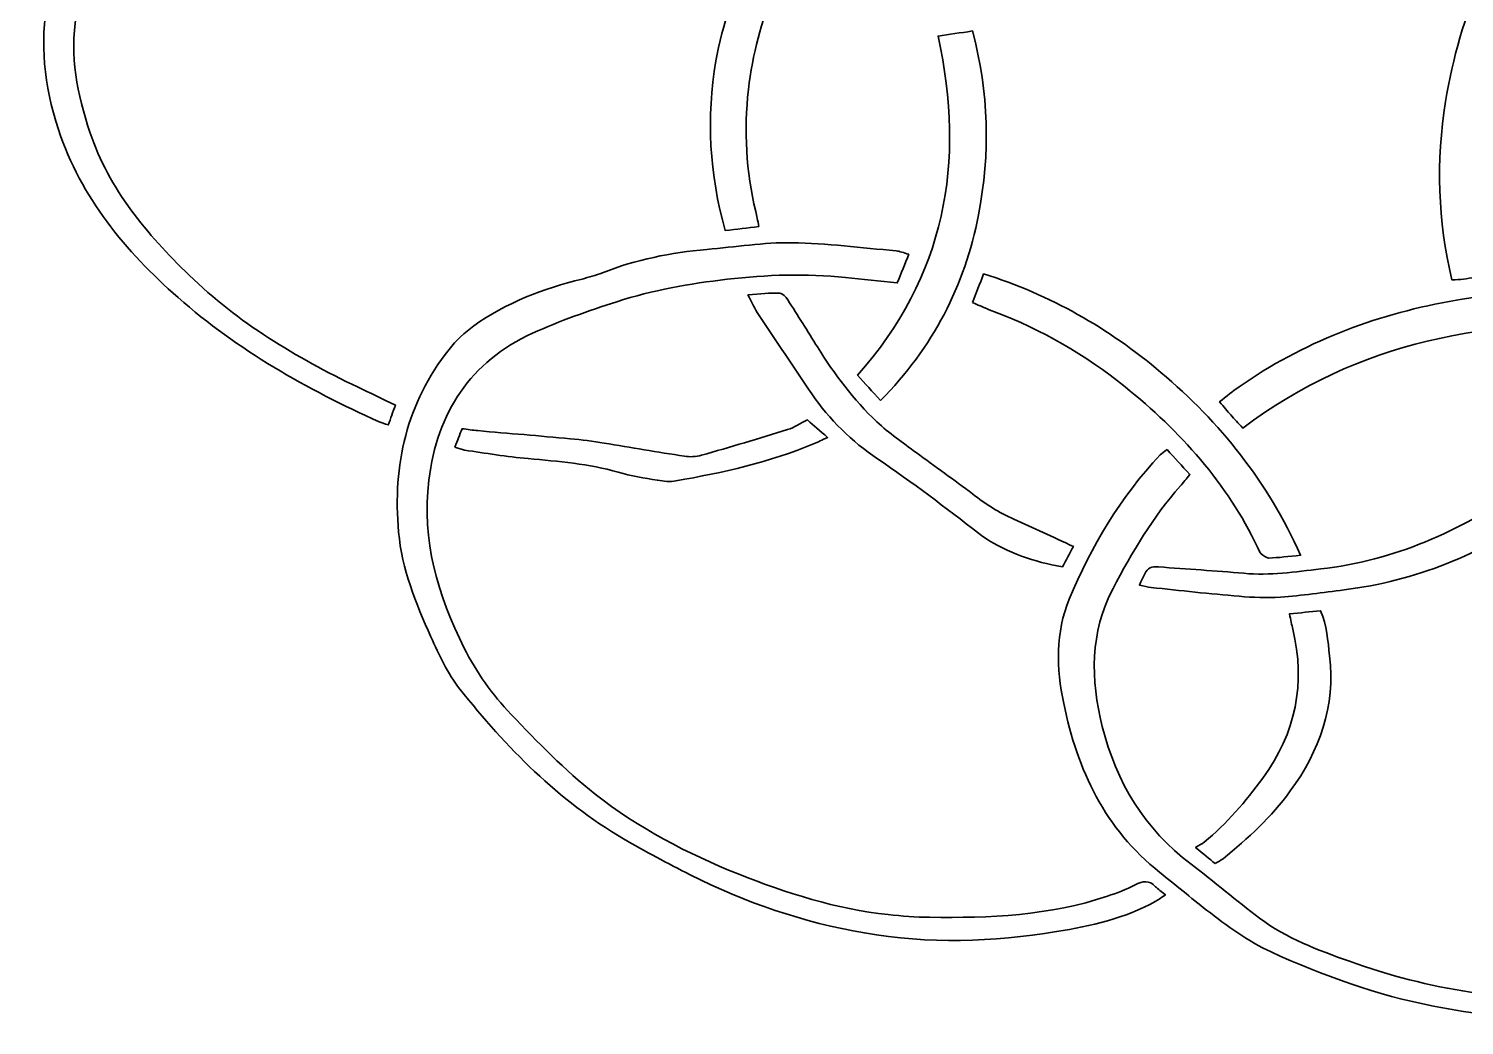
# Model space of a CAD drawing. Header units: inches. Extents: x 2.75 to 9.25, y -8.44 to -3.58.
# Drawn here: x 3.335 to 5.963, y -8.438 to -6.613 of the extents above; entities that cross this region are included whole.
import ezdxf

# ---------------------------------------------------------------- set-up
doc = ezdxf.new("R2010")
doc.units = ezdxf.units.IN
doc.header["$MEASUREMENT"] = 0
doc.layers.add('Layer 1', color=7, linetype='Continuous')

# ---------------------------------------------------------------- blocks, each defined once
blk = doc.blocks.new('block 5')
at = {"layer": 'Layer 1', "color": 1, "lineweight": 35, "true_color": 0xff0000}
blk.add_open_spline([(4.946, -7.026), (4.9359, -7.0233), (4.9294, -7.0204), (4.9227, -7.0198), (4.8592, -7.0143), (4.7958, -7.0057), (4.7323, -7.0049), (4.6803, -7.0042), (4.6281, -7.0128), (4.5759, -7.0173), (4.5104, -7.023), (4.4465, -7.0358), (4.385, -7.0599), (4.3729, -7.0646), (4.3602, -7.0682), (4.3476, -7.0714), (4.2767, -7.0889), (4.2092, -7.1146), (4.1494, -7.1572), (4.1326, -7.1692), (4.117, -7.184), (4.1042, -7.2002), (4.0266, -7.2985), (4.0008, -7.4116), (4.0118, -7.5347), (4.0179, -7.6028), (4.0435, -7.665), (4.0708, -7.7264), (4.0856, -7.7597), (4.1016, -7.7939), (4.124, -7.8222), (4.209, -7.9294), (4.3042, -8.0264), (4.4235, -8.0963), (4.4634, -8.1196), (4.5042, -8.1415), (4.5455, -8.1624), (4.6465, -8.2136), (4.7532, -8.2497), (4.8646, -8.269), (4.9815, -8.2893), (5.0993, -8.2857), (5.2164, -8.2665), (5.2795, -8.2562), (5.3416, -8.2425), (5.3981, -8.2108), (5.4037, -8.2077), (5.4089, -8.2036), (5.4158, -8.199), (5.4082, -8.1929), (5.4022, -8.1891), (5.3976, -8.1842), (5.3859, -8.1718), (5.3745, -8.1734), (5.3603, -8.1809), (5.3442, -8.1894), (5.3268, -8.1956), (5.3096, -8.2015), (5.2037, -8.2375), (5.094, -8.2416), (4.9837, -8.2403), (4.9585, -8.24), (4.9332, -8.238), (4.908, -8.2353), (4.8126, -8.2251), (4.7218, -8.1961), (4.6335, -8.1608), (4.5402, -8.1235), (4.4511, -8.0771), (4.3715, -8.0145), (4.3158, -7.9706), (4.2666, -7.9199), (4.2178, -7.8686), (4.1833, -7.8324), (4.1544, -7.7919), (4.1319, -7.7472), (4.0834, -7.6505), (4.0533, -7.5501), (4.0672, -7.4397), (4.0828, -7.3156), (4.1424, -7.2231), (4.2571, -7.1707), (4.3069, -7.148), (4.359, -7.1298), (4.4112, -7.113), (4.4769, -7.0918), (4.5446, -7.0798), (4.6134, -7.0719), (4.6859, -7.0635), (4.7578, -7.061), (4.8301, -7.0685), (4.8611, -7.0717), (4.8921, -7.0751), (4.9248, -7.0785), (4.932, -7.0607), (4.9387, -7.0442), (4.946, -7.026)], degree=3, knots=[0, 0, 0, 0, 1, 1, 1, 2, 2, 2, 3, 3, 3, 4, 4, 4, 5, 5, 5, 6, 6, 6, 7, 7, 7, 8, 8, 8, 9, 9, 9, 10, 10, 10, 11, 11, 11, 12, 12, 12, 13, 13, 13, 14, 14, 14, 15, 15, 15, 16, 16, 16, 17, 17, 17, 18, 18, 18, 19, 19, 19, 20, 20, 20, 21, 21, 21, 22, 22, 22, 23, 23, 23, 24, 24, 24, 25, 25, 25, 26, 26, 26, 27, 27, 27, 28, 28, 28, 29, 29, 29, 30, 30, 30, 31, 31, 31, 32, 32, 32, 32], dxfattribs=at)
blk = doc.blocks.new('block 8')
at = {"layer": 'Layer 1', "color": 1, "lineweight": 35, "true_color": 0xff0000}
blk.add_open_spline([(5.4189, -7.3838), (5.413, -7.3883), (5.4092, -7.3905), (5.4063, -7.3935), (5.3334, -7.4706), (5.2802, -7.5607), (5.2397, -7.6577), (5.2142, -7.7187), (5.2162, -7.7843), (5.2295, -7.8486), (5.2547, -7.9705), (5.3049, -8.0787), (5.4054, -8.1581), (5.4341, -8.1809), (5.4622, -8.2044), (5.4911, -8.2269), (5.5283, -8.2558), (5.5662, -8.284), (5.6094, -8.3037), (5.7048, -8.3474), (5.803, -8.3827), (5.9064, -8.403), (6.0526, -8.4317), (6.1991, -8.438), (6.3459, -8.4106), (6.4466, -8.3918), (6.5447, -8.3643), (6.6357, -8.3157), (6.6422, -8.3123), (6.6481, -8.308), (6.6548, -8.3039), (6.625, -8.276), (6.6253, -8.2765), (6.5932, -8.2917), (6.4695, -8.3505), (6.3391, -8.3834), (6.2024, -8.3896), (6.048, -8.3966), (5.8979, -8.3731), (5.7526, -8.3208), (5.6951, -8.3001), (5.6375, -8.279), (5.5881, -8.2418), (5.5456, -8.2097), (5.5051, -8.1752), (5.4627, -8.1431), (5.3776, -8.0787), (5.3258, -7.9932), (5.3002, -7.8908), (5.2786, -7.8045), (5.2775, -7.7186), (5.3198, -7.6382), (5.3547, -7.572), (5.3928, -7.507), (5.4431, -7.4504), (5.4487, -7.4441), (5.4539, -7.4374), (5.4605, -7.4295), (5.4458, -7.4134), (5.4326, -7.3988), (5.4189, -7.3838)], degree=3, knots=[0, 0, 0, 0, 1, 1, 1, 2, 2, 2, 3, 3, 3, 4, 4, 4, 5, 5, 5, 6, 6, 6, 7, 7, 7, 8, 8, 8, 9, 9, 9, 10, 10, 10, 11, 11, 11, 12, 12, 12, 13, 13, 13, 14, 14, 14, 15, 15, 15, 16, 16, 16, 17, 17, 17, 18, 18, 18, 19, 19, 19, 20, 20, 20, 20], dxfattribs=at)
blk = doc.blocks.new('block 9')
at = {"layer": 'Layer 1', "color": 1, "lineweight": 35, "true_color": 0xff0000}
blk.add_open_spline([(4.3023, -6.0049), (4.2874, -6.0049), (4.2772, -6.0038), (4.2672, -6.005), (4.2179, -6.011), (4.1688, -6.0192), (4.1193, -6.0236), (4.004, -6.0339), (3.8958, -6.0702), (3.7901, -6.1139), (3.6641, -6.1661), (3.5528, -6.2406), (3.4682, -6.3492), (3.3632, -6.4841), (3.3346, -6.634), (3.3891, -6.7977), (3.4307, -6.9226), (3.5116, -7.0206), (3.6081, -7.1054), (3.7176, -7.2016), (3.8435, -7.2733), (3.9763, -7.3329), (3.9809, -7.3349), (3.9859, -7.3362), (3.9929, -7.3385), (3.9973, -7.3265), (4.0013, -7.3154), (4.006, -7.3022), (3.9817, -7.2906), (3.959, -7.2798), (3.9364, -7.269), (3.8242, -7.215), (3.718, -7.1517), (3.6282, -7.0643), (3.5509, -6.9891), (3.4818, -6.9075), (3.4466, -6.8025), (3.4234, -6.7331), (3.4095, -6.6628), (3.4218, -6.5891), (3.441, -6.4735), (3.4962, -6.3783), (3.5826, -6.2999), (3.7076, -6.1864), (3.8571, -6.122), (4.0196, -6.0869), (4.1053, -6.0685), (4.1921, -6.0518), (4.2816, -6.0537), (4.2845, -6.0482), (4.2877, -6.0431), (4.29, -6.0375), (4.2936, -6.0288), (4.2967, -6.0198), (4.3023, -6.0049)], degree=3, knots=[0, 0, 0, 0, 1, 1, 1, 2, 2, 2, 3, 3, 3, 4, 4, 4, 5, 5, 5, 6, 6, 6, 7, 7, 7, 8, 8, 8, 9, 9, 9, 10, 10, 10, 11, 11, 11, 12, 12, 12, 13, 13, 13, 14, 14, 14, 15, 15, 15, 16, 16, 16, 17, 17, 17, 18, 18, 18, 18], dxfattribs=at)
blk = doc.blocks.new('block 17')
at = {"layer": 'Layer 1', "color": 1, "lineweight": 35, "true_color": 0xff0000}
blk.add_open_spline([(6.0064, -7.0645), (5.9538, -6.8054), (6.0117, -6.5739), (6.1656, -6.3626), (6.1505, -6.3458), (6.1364, -6.3301), (6.1203, -6.3121), (6.0177, -6.4431), (5.9544, -6.5865), (5.9286, -6.7464), (5.911, -6.8558), (5.9146, -6.9644), (5.9401, -7.073), (5.9493, -7.0724), (5.9553, -7.0724), (5.9613, -7.0715), (5.975, -7.0696), (5.9886, -7.0673), (6.0064, -7.0645)], degree=3, knots=[0, 0, 0, 0, 1, 1, 1, 2, 2, 2, 3, 3, 3, 4, 4, 4, 5, 5, 5, 6, 6, 6, 6], dxfattribs=at)
blk = doc.blocks.new('block 24')
at = {"layer": 'Layer 1', "color": 1, "lineweight": 35, "true_color": 0xff0000}
blk.add_open_spline([(6.2924, -7.1024), (6.2773, -7.1), (6.2664, -7.0976), (6.2554, -7.0966), (6.1479, -7.0872), (6.0411, -7.0932), (5.9352, -7.1126), (5.7963, -7.1379), (5.6669, -7.1875), (5.5506, -7.2688), (5.5388, -7.2771), (5.5276, -7.2863), (5.5149, -7.2961), (5.5231, -7.306), (5.5292, -7.3133), (5.5354, -7.3204), (5.5422, -7.3281), (5.5492, -7.3356), (5.5572, -7.3444), (5.7692, -7.1852), (6.0094, -7.1404), (6.2677, -7.1601), (6.2758, -7.1412), (6.2834, -7.1233), (6.2924, -7.1024)], degree=3, knots=[0, 0, 0, 0, 1, 1, 1, 2, 2, 2, 3, 3, 3, 4, 4, 4, 5, 5, 5, 6, 6, 6, 7, 7, 7, 8, 8, 8, 8], dxfattribs=at)
blk = doc.blocks.new('block 34')
at = {"layer": 'Layer 1', "color": 1, "lineweight": 35, "true_color": 0xff0000}
blk.add_open_spline([(5.0624, -7.1145), (5.0772, -7.1207), (5.0897, -7.1265), (5.1026, -7.1314), (5.1897, -7.1644), (5.2694, -7.2101), (5.3419, -7.2688), (5.4427, -7.3504), (5.5281, -7.4444), (5.5844, -7.5626), (5.5863, -7.5666), (5.5876, -7.5713), (5.5906, -7.574), (5.5948, -7.5778), (5.6004, -7.5825), (5.6052, -7.5824), (5.6231, -7.5818), (5.6409, -7.5795), (5.6632, -7.5773), (5.603, -7.4423), (5.5158, -7.3342), (5.4076, -7.2425), (5.3118, -7.1615), (5.2047, -7.1), (5.0829, -7.0619), (5.0754, -7.0812), (5.0692, -7.0971), (5.0624, -7.1145)], degree=3, knots=[0, 0, 0, 0, 1, 1, 1, 2, 2, 2, 3, 3, 3, 4, 4, 4, 5, 5, 5, 6, 6, 6, 7, 7, 7, 8, 8, 8, 9, 9, 9, 9], dxfattribs=at)
blk = doc.blocks.new('block 36')
at = {"layer": 'Layer 1', "color": 1, "lineweight": 35, "true_color": 0xff0000}
blk.add_open_spline([(4.8941, -7.2941), (4.9901, -7.1965), (5.0484, -7.0839), (5.0734, -6.9539), (5.0951, -6.8414), (5.093, -6.7297), (5.0624, -6.6172), (5.0395, -6.6206), (5.0201, -6.6235), (4.9995, -6.6266), (5.0506, -6.8586), (5.0122, -7.0671), (4.8521, -7.2476), (4.866, -7.263), (4.8786, -7.277), (4.8941, -7.2941)], degree=3, knots=[0, 0, 0, 0, 1, 1, 1, 2, 2, 2, 3, 3, 3, 4, 4, 4, 5, 5, 5, 5], dxfattribs=at)
blk = doc.blocks.new('block 39')
at = {"layer": 'Layer 1', "color": 1, "lineweight": 35, "true_color": 0xff0000}
blk.add_open_spline([(4.6716, -6.9753), (4.6692, -6.9642), (4.6676, -6.9559), (4.6656, -6.9477), (4.6481, -6.874), (4.6437, -6.7995), (4.6523, -6.7243), (4.6669, -6.5951), (4.7182, -6.4812), (4.7969, -6.3788), (4.8031, -6.3707), (4.809, -6.3624), (4.8161, -6.3526), (4.8012, -6.3368), (4.7878, -6.3226), (4.7745, -6.3086), (4.6988, -6.3747), (4.6146, -6.544), (4.5928, -6.6716), (4.575, -6.776), (4.5805, -6.8791), (4.61, -6.9827), (4.6313, -6.9801), (4.6501, -6.9779), (4.6716, -6.9753)], degree=3, knots=[0, 0, 0, 0, 1, 1, 1, 2, 2, 2, 3, 3, 3, 4, 4, 4, 5, 5, 5, 6, 6, 6, 7, 7, 7, 8, 8, 8, 8], dxfattribs=at)
blk = doc.blocks.new('block 46')
at = {"layer": 'Layer 1', "color": 1, "lineweight": 35, "true_color": 0xff0000}
blk.add_open_spline([(4.6515, -7.1003), (4.6594, -7.1153), (4.6642, -7.1264), (4.6708, -7.1364), (4.703, -7.1851), (4.7355, -7.2336), (4.7685, -7.2819), (4.8008, -7.3291), (4.8415, -7.3689), (4.8886, -7.4007), (4.9522, -7.4437), (5.0133, -7.4901), (5.0738, -7.5371), (5.0773, -7.5398), (5.0807, -7.5425), (5.0844, -7.5449), (5.1274, -7.5728), (5.1746, -7.5894), (5.2272, -7.5986), (5.2337, -7.5864), (5.2401, -7.5745), (5.2473, -7.5613), (5.2092, -7.5437), (5.1739, -7.5269), (5.1382, -7.5111), (5.1108, -7.4991), (5.0861, -7.4834), (5.0625, -7.465), (5.0288, -7.4388), (4.9936, -7.4147), (4.9594, -7.3892), (4.9349, -7.371), (4.9095, -7.3537), (4.8874, -7.3329), (4.8446, -7.2926), (4.8099, -7.2455), (4.7787, -7.1958), (4.7606, -7.1671), (4.7428, -7.1381), (4.7242, -7.1096), (4.7208, -7.1043), (4.7146, -7.0974), (4.7096, -7.0972), (4.6917, -7.0967), (4.6737, -7.0989), (4.6515, -7.1003)], degree=3, knots=[0, 0, 0, 0, 1, 1, 1, 2, 2, 2, 3, 3, 3, 4, 4, 4, 5, 5, 5, 6, 6, 6, 7, 7, 7, 8, 8, 8, 9, 9, 9, 10, 10, 10, 11, 11, 11, 12, 12, 12, 13, 13, 13, 14, 14, 14, 15, 15, 15, 15], dxfattribs=at)
blk = doc.blocks.new('block 54')
at = {"layer": 'Layer 1', "color": 1, "lineweight": 35, "true_color": 0xff0000}
blk.add_open_spline([(6.0891, -7.4442), (6.0871, -7.4451), (6.0852, -7.4461), (6.0832, -7.447), (6.0815, -7.4474), (6.0796, -7.4474), (6.0783, -7.4482), (6.0738, -7.4509), (6.0694, -7.4538), (6.0651, -7.4568), (5.9548, -7.534), (5.8348, -7.5868), (5.7, -7.6023), (5.6533, -7.6077), (5.6068, -7.6147), (5.5594, -7.6103), (5.5074, -7.6055), (5.4552, -7.6029), (5.4031, -7.5985), (5.3909, -7.5975), (5.3829, -7.6006), (5.3778, -7.6115), (5.375, -7.6176), (5.372, -7.6236), (5.3681, -7.6318), (5.3766, -7.6336), (5.383, -7.6356), (5.3896, -7.6363), (5.4433, -7.6419), (5.497, -7.6479), (5.5508, -7.6524), (5.5758, -7.6545), (5.6013, -7.6557), (5.6263, -7.6539), (5.6653, -7.651), (5.7042, -7.6457), (5.7431, -7.6407), (5.8736, -7.624), (5.9922, -7.5767), (6.0992, -7.5002), (6.1066, -7.4949), (6.1135, -7.4889), (6.1214, -7.4826), (6.1138, -7.4745), (6.1082, -7.469), (6.1032, -7.463), (6.0982, -7.457), (6.0938, -7.4505), (6.0891, -7.4442)], degree=3, knots=[0, 0, 0, 0, 1, 1, 1, 2, 2, 2, 3, 3, 3, 4, 4, 4, 5, 5, 5, 6, 6, 6, 7, 7, 7, 8, 8, 8, 9, 9, 9, 10, 10, 10, 11, 11, 11, 12, 12, 12, 13, 13, 13, 14, 14, 14, 15, 15, 15, 16, 16, 16, 16], dxfattribs=at)
blk = doc.blocks.new('block 76')
at = {"layer": 'Layer 1', "color": 1, "lineweight": 35, "true_color": 0xff0000}
blk.add_open_spline([(4.1149, -7.3792), (4.1227, -7.3817), (4.1274, -7.384), (4.1323, -7.3847), (4.1711, -7.3902), (4.2099, -7.3968), (4.2489, -7.4003), (4.3045, -7.4054), (4.36, -7.4095), (4.4141, -7.4252), (4.4375, -7.432), (4.4618, -7.4359), (4.4858, -7.44), (4.4968, -7.4419), (4.5087, -7.4429), (4.5196, -7.441), (4.6056, -7.4261), (4.6907, -7.407), (4.7717, -7.3734), (4.7795, -7.3702), (4.787, -7.3662), (4.7971, -7.3614), (4.7833, -7.3495), (4.7718, -7.3395), (4.7602, -7.3295), (4.7474, -7.3359), (4.7362, -7.3433), (4.724, -7.3471), (4.6716, -7.3635), (4.619, -7.3792), (4.5662, -7.3942), (4.5564, -7.397), (4.5452, -7.3975), (4.5351, -7.3959), (4.486, -7.3884), (4.4372, -7.3797), (4.3881, -7.3718), (4.3676, -7.3685), (4.3469, -7.3659), (4.3261, -7.3639), (4.2697, -7.3587), (4.2133, -7.3541), (4.1569, -7.3491), (4.1476, -7.3482), (4.1383, -7.3468), (4.1279, -7.3455), (4.1235, -7.3571), (4.1198, -7.3667), (4.1149, -7.3792)], degree=3, knots=[0, 0, 0, 0, 1, 1, 1, 2, 2, 2, 3, 3, 3, 4, 4, 4, 5, 5, 5, 6, 6, 6, 7, 7, 7, 8, 8, 8, 9, 9, 9, 10, 10, 10, 11, 11, 11, 12, 12, 12, 13, 13, 13, 14, 14, 14, 15, 15, 15, 16, 16, 16, 16], dxfattribs=at)
blk = doc.blocks.new('block 77')
at = {"layer": 'Layer 1', "color": 1, "lineweight": 35, "true_color": 0xff0000}
blk.add_open_spline([(5.5067, -8.1419), (5.5125, -8.1383), (5.5172, -8.136), (5.5212, -8.1329), (5.567, -8.0962), (5.6098, -8.0564), (5.6444, -8.0089), (5.698, -7.9353), (5.7275, -7.854), (5.7163, -7.7614), (5.713, -7.7341), (5.7116, -7.7062), (5.6997, -7.6789), (5.6806, -7.6808), (5.6628, -7.6826), (5.6428, -7.6846), (5.6453, -7.696), (5.647, -7.7044), (5.649, -7.7127), (5.6727, -7.812), (5.6544, -7.9026), (5.5941, -7.9852), (5.5626, -8.0284), (5.5283, -8.0688), (5.4866, -8.1025), (5.4825, -8.1057), (5.4779, -8.1082), (5.471, -8.1127), (5.4855, -8.1245), (5.4959, -8.133), (5.5067, -8.1419)], degree=3, knots=[0, 0, 0, 0, 1, 1, 1, 2, 2, 2, 3, 3, 3, 4, 4, 4, 5, 5, 5, 6, 6, 6, 7, 7, 7, 8, 8, 8, 9, 9, 9, 10, 10, 10, 10], dxfattribs=at)
blk = doc.blocks.new('block 89')
at = {"layer": 'Layer 1', "color": 1, "lineweight": 35, "true_color": 0xff0000}
blk.add_open_spline([(4.946, -7.026), (4.9387, -7.0442), (4.932, -7.0607), (4.9248, -7.0785), (4.8921, -7.0751), (4.8611, -7.0717), (4.8301, -7.0685), (4.7578, -7.061), (4.6859, -7.0635), (4.6134, -7.0719), (4.5446, -7.0798), (4.4769, -7.0918), (4.4112, -7.113), (4.359, -7.1298), (4.3069, -7.148), (4.2571, -7.1707), (4.1424, -7.2231), (4.0828, -7.3156), (4.0672, -7.4397), (4.0533, -7.5501), (4.0834, -7.6505), (4.1319, -7.7472), (4.1544, -7.7919), (4.1833, -7.8324), (4.2178, -7.8686), (4.2666, -7.9199), (4.3158, -7.9706), (4.3715, -8.0145), (4.4511, -8.0771), (4.5402, -8.1235), (4.6335, -8.1608), (4.7218, -8.1961), (4.8126, -8.2251), (4.908, -8.2353), (4.9332, -8.238), (4.9585, -8.24), (4.9837, -8.2403), (5.094, -8.2416), (5.2037, -8.2375), (5.3096, -8.2015), (5.3268, -8.1956), (5.3442, -8.1894), (5.3603, -8.1809), (5.3745, -8.1734), (5.3859, -8.1718), (5.3976, -8.1842), (5.4022, -8.1891), (5.4082, -8.1929), (5.4158, -8.199), (5.4089, -8.2036), (5.4037, -8.2077), (5.3981, -8.2108), (5.3416, -8.2425), (5.2795, -8.2562), (5.2164, -8.2665), (5.0993, -8.2857), (4.9815, -8.2893), (4.8646, -8.269), (4.7532, -8.2497), (4.6465, -8.2136), (4.5455, -8.1624), (4.5042, -8.1415), (4.4634, -8.1196), (4.4235, -8.0963), (4.3042, -8.0264), (4.209, -7.9294), (4.124, -7.8222), (4.1016, -7.7939), (4.0856, -7.7597), (4.0708, -7.7264), (4.0435, -7.665), (4.0179, -7.6028), (4.0118, -7.5347), (4.0008, -7.4116), (4.0266, -7.2985), (4.1042, -7.2002), (4.117, -7.184), (4.1326, -7.1692), (4.1494, -7.1572), (4.2092, -7.1146), (4.2767, -7.0889), (4.3476, -7.0714), (4.3602, -7.0682), (4.3729, -7.0646), (4.385, -7.0599), (4.4465, -7.0358), (4.5104, -7.023), (4.5759, -7.0173), (4.6281, -7.0128), (4.6803, -7.0042), (4.7323, -7.0049), (4.7958, -7.0057), (4.8592, -7.0143), (4.9227, -7.0198), (4.9294, -7.0204), (4.9359, -7.0233), (4.946, -7.026)], degree=3, knots=[0, 0, 0, 0, 1, 1, 1, 2, 2, 2, 3, 3, 3, 4, 4, 4, 5, 5, 5, 6, 6, 6, 7, 7, 7, 8, 8, 8, 9, 9, 9, 10, 10, 10, 11, 11, 11, 12, 12, 12, 13, 13, 13, 14, 14, 14, 15, 15, 15, 16, 16, 16, 17, 17, 17, 18, 18, 18, 19, 19, 19, 20, 20, 20, 21, 21, 21, 22, 22, 22, 23, 23, 23, 24, 24, 24, 25, 25, 25, 26, 26, 26, 27, 27, 27, 28, 28, 28, 29, 29, 29, 30, 30, 30, 31, 31, 31, 32, 32, 32, 32], dxfattribs=at)
blk = doc.blocks.new('block 92')
at = {"layer": 'Layer 1', "color": 1, "lineweight": 35, "true_color": 0xff0000}
blk.add_open_spline([(5.4189, -7.3838), (5.4326, -7.3988), (5.4458, -7.4134), (5.4605, -7.4295), (5.4539, -7.4374), (5.4487, -7.4441), (5.4431, -7.4504), (5.3928, -7.507), (5.3547, -7.572), (5.3198, -7.6382), (5.2775, -7.7186), (5.2786, -7.8045), (5.3002, -7.8908), (5.3258, -7.9932), (5.3776, -8.0787), (5.4627, -8.1431), (5.5051, -8.1752), (5.5456, -8.2097), (5.5881, -8.2418), (5.6375, -8.279), (5.6951, -8.3001), (5.7526, -8.3208), (5.8979, -8.3731), (6.048, -8.3966), (6.2024, -8.3896), (6.3391, -8.3834), (6.4695, -8.3505), (6.5932, -8.2917), (6.6253, -8.2765), (6.625, -8.276), (6.6548, -8.3039), (6.6481, -8.308), (6.6422, -8.3123), (6.6357, -8.3157), (6.5447, -8.3643), (6.4466, -8.3918), (6.3459, -8.4106), (6.1991, -8.438), (6.0526, -8.4317), (5.9064, -8.403), (5.803, -8.3827), (5.7048, -8.3474), (5.6094, -8.3037), (5.5662, -8.284), (5.5283, -8.2558), (5.4911, -8.2269), (5.4622, -8.2044), (5.4341, -8.1809), (5.4054, -8.1581), (5.3049, -8.0787), (5.2547, -7.9705), (5.2295, -7.8486), (5.2162, -7.7843), (5.2142, -7.7187), (5.2397, -7.6577), (5.2802, -7.5607), (5.3334, -7.4706), (5.4063, -7.3935), (5.4092, -7.3905), (5.413, -7.3883), (5.4189, -7.3838)], degree=3, knots=[0, 0, 0, 0, 1, 1, 1, 2, 2, 2, 3, 3, 3, 4, 4, 4, 5, 5, 5, 6, 6, 6, 7, 7, 7, 8, 8, 8, 9, 9, 9, 10, 10, 10, 11, 11, 11, 12, 12, 12, 13, 13, 13, 14, 14, 14, 15, 15, 15, 16, 16, 16, 17, 17, 17, 18, 18, 18, 19, 19, 19, 20, 20, 20, 20], dxfattribs=at)
blk = doc.blocks.new('block 93')
at = {"layer": 'Layer 1', "color": 1, "lineweight": 35, "true_color": 0xff0000}
blk.add_open_spline([(4.3023, -6.0049), (4.2967, -6.0198), (4.2936, -6.0288), (4.29, -6.0375), (4.2877, -6.0431), (4.2845, -6.0482), (4.2816, -6.0537), (4.1921, -6.0518), (4.1053, -6.0685), (4.0196, -6.0869), (3.8571, -6.122), (3.7076, -6.1864), (3.5826, -6.2999), (3.4962, -6.3783), (3.441, -6.4735), (3.4218, -6.5891), (3.4095, -6.6628), (3.4234, -6.7331), (3.4466, -6.8025), (3.4818, -6.9075), (3.5509, -6.9891), (3.6282, -7.0643), (3.718, -7.1517), (3.8242, -7.215), (3.9364, -7.269), (3.959, -7.2798), (3.9817, -7.2906), (4.006, -7.3022), (4.0013, -7.3154), (3.9973, -7.3265), (3.9929, -7.3385), (3.9859, -7.3362), (3.9809, -7.3349), (3.9763, -7.3329), (3.8435, -7.2733), (3.7176, -7.2016), (3.6081, -7.1054), (3.5116, -7.0206), (3.4307, -6.9226), (3.3891, -6.7977), (3.3346, -6.634), (3.3632, -6.4841), (3.4682, -6.3492), (3.5528, -6.2406), (3.6641, -6.1661), (3.7901, -6.1139), (3.8958, -6.0702), (4.004, -6.0339), (4.1193, -6.0236), (4.1688, -6.0192), (4.2179, -6.011), (4.2672, -6.005), (4.2772, -6.0038), (4.2874, -6.0049), (4.3023, -6.0049)], degree=3, knots=[0, 0, 0, 0, 1, 1, 1, 2, 2, 2, 3, 3, 3, 4, 4, 4, 5, 5, 5, 6, 6, 6, 7, 7, 7, 8, 8, 8, 9, 9, 9, 10, 10, 10, 11, 11, 11, 12, 12, 12, 13, 13, 13, 14, 14, 14, 15, 15, 15, 16, 16, 16, 17, 17, 17, 18, 18, 18, 18], dxfattribs=at)
blk = doc.blocks.new('block 101')
at = {"layer": 'Layer 1', "color": 1, "lineweight": 35, "true_color": 0xff0000}
blk.add_open_spline([(6.0064, -7.0645), (5.9886, -7.0673), (5.975, -7.0696), (5.9613, -7.0715), (5.9553, -7.0724), (5.9493, -7.0724), (5.9401, -7.073), (5.9146, -6.9644), (5.911, -6.8558), (5.9286, -6.7464), (5.9544, -6.5865), (6.0177, -6.4431), (6.1203, -6.3121), (6.1364, -6.3301), (6.1505, -6.3458), (6.1656, -6.3626), (6.0117, -6.5739), (5.9538, -6.8054), (6.0064, -7.0645)], degree=3, knots=[0, 0, 0, 0, 1, 1, 1, 2, 2, 2, 3, 3, 3, 4, 4, 4, 5, 5, 5, 6, 6, 6, 6], dxfattribs=at)
blk = doc.blocks.new('block 108')
at = {"layer": 'Layer 1', "color": 1, "lineweight": 35, "true_color": 0xff0000}
blk.add_open_spline([(6.2924, -7.1024), (6.2834, -7.1233), (6.2758, -7.1412), (6.2677, -7.1601), (6.0094, -7.1404), (5.7692, -7.1852), (5.5572, -7.3444), (5.5492, -7.3356), (5.5422, -7.3281), (5.5354, -7.3204), (5.5292, -7.3133), (5.5231, -7.306), (5.5149, -7.2961), (5.5276, -7.2863), (5.5388, -7.2771), (5.5506, -7.2688), (5.6669, -7.1875), (5.7963, -7.1379), (5.9352, -7.1126), (6.0411, -7.0932), (6.1479, -7.0872), (6.2554, -7.0966), (6.2664, -7.0976), (6.2773, -7.1), (6.2924, -7.1024)], degree=3, knots=[0, 0, 0, 0, 1, 1, 1, 2, 2, 2, 3, 3, 3, 4, 4, 4, 5, 5, 5, 6, 6, 6, 7, 7, 7, 8, 8, 8, 8], dxfattribs=at)
blk = doc.blocks.new('block 118')
at = {"layer": 'Layer 1', "color": 1, "lineweight": 35, "true_color": 0xff0000}
blk.add_open_spline([(5.0624, -7.1145), (5.0692, -7.0971), (5.0754, -7.0812), (5.0829, -7.0619), (5.2047, -7.1), (5.3118, -7.1615), (5.4076, -7.2425), (5.5158, -7.3342), (5.603, -7.4423), (5.6632, -7.5773), (5.6409, -7.5795), (5.6231, -7.5818), (5.6052, -7.5824), (5.6004, -7.5825), (5.5948, -7.5778), (5.5906, -7.574), (5.5876, -7.5713), (5.5863, -7.5666), (5.5844, -7.5626), (5.5281, -7.4444), (5.4427, -7.3504), (5.3419, -7.2688), (5.2694, -7.2101), (5.1897, -7.1644), (5.1026, -7.1314), (5.0897, -7.1265), (5.0772, -7.1207), (5.0624, -7.1145)], degree=3, knots=[0, 0, 0, 0, 1, 1, 1, 2, 2, 2, 3, 3, 3, 4, 4, 4, 5, 5, 5, 6, 6, 6, 7, 7, 7, 8, 8, 8, 9, 9, 9, 9], dxfattribs=at)
blk = doc.blocks.new('block 120')
at = {"layer": 'Layer 1', "color": 1, "lineweight": 35, "true_color": 0xff0000}
blk.add_open_spline([(4.8941, -7.2941), (4.8786, -7.277), (4.866, -7.263), (4.8521, -7.2476), (5.0122, -7.0671), (5.0506, -6.8586), (4.9995, -6.6266), (5.0201, -6.6235), (5.0395, -6.6206), (5.0624, -6.6172), (5.093, -6.7297), (5.0951, -6.8414), (5.0734, -6.9539), (5.0484, -7.0839), (4.9901, -7.1965), (4.8941, -7.2941)], degree=3, knots=[0, 0, 0, 0, 1, 1, 1, 2, 2, 2, 3, 3, 3, 4, 4, 4, 5, 5, 5, 5], dxfattribs=at)
blk = doc.blocks.new('block 123')
at = {"layer": 'Layer 1', "color": 1, "lineweight": 35, "true_color": 0xff0000}
blk.add_open_spline([(4.6716, -6.9753), (4.6501, -6.9779), (4.6313, -6.9801), (4.61, -6.9827), (4.5805, -6.8791), (4.575, -6.776), (4.5928, -6.6716), (4.6146, -6.544), (4.6988, -6.3747), (4.7745, -6.3086), (4.7878, -6.3226), (4.8012, -6.3368), (4.8161, -6.3526), (4.809, -6.3624), (4.8031, -6.3707), (4.7969, -6.3788), (4.7182, -6.4812), (4.6669, -6.5951), (4.6523, -6.7243), (4.6437, -6.7995), (4.6481, -6.874), (4.6656, -6.9477), (4.6676, -6.9559), (4.6692, -6.9642), (4.6716, -6.9753)], degree=3, knots=[0, 0, 0, 0, 1, 1, 1, 2, 2, 2, 3, 3, 3, 4, 4, 4, 5, 5, 5, 6, 6, 6, 7, 7, 7, 8, 8, 8, 8], dxfattribs=at)
blk = doc.blocks.new('block 130')
at = {"layer": 'Layer 1', "color": 1, "lineweight": 35, "true_color": 0xff0000}
blk.add_open_spline([(4.6515, -7.1003), (4.6737, -7.0989), (4.6917, -7.0967), (4.7096, -7.0972), (4.7146, -7.0974), (4.7208, -7.1043), (4.7242, -7.1096), (4.7428, -7.1381), (4.7606, -7.1671), (4.7787, -7.1958), (4.8099, -7.2455), (4.8446, -7.2926), (4.8874, -7.3329), (4.9095, -7.3537), (4.9349, -7.371), (4.9594, -7.3892), (4.9936, -7.4147), (5.0288, -7.4388), (5.0625, -7.465), (5.0861, -7.4834), (5.1108, -7.4991), (5.1382, -7.5111), (5.1739, -7.5269), (5.2092, -7.5437), (5.2473, -7.5613), (5.2401, -7.5745), (5.2337, -7.5864), (5.2272, -7.5986), (5.1746, -7.5894), (5.1274, -7.5728), (5.0844, -7.5449), (5.0807, -7.5425), (5.0773, -7.5398), (5.0738, -7.5371), (5.0133, -7.4901), (4.9522, -7.4437), (4.8886, -7.4007), (4.8415, -7.3689), (4.8008, -7.3291), (4.7685, -7.2819), (4.7355, -7.2336), (4.703, -7.1851), (4.6708, -7.1364), (4.6642, -7.1264), (4.6594, -7.1153), (4.6515, -7.1003)], degree=3, knots=[0, 0, 0, 0, 1, 1, 1, 2, 2, 2, 3, 3, 3, 4, 4, 4, 5, 5, 5, 6, 6, 6, 7, 7, 7, 8, 8, 8, 9, 9, 9, 10, 10, 10, 11, 11, 11, 12, 12, 12, 13, 13, 13, 14, 14, 14, 15, 15, 15, 15], dxfattribs=at)
blk = doc.blocks.new('block 138')
at = {"layer": 'Layer 1', "color": 1, "lineweight": 35, "true_color": 0xff0000}
blk.add_open_spline([(6.0891, -7.4442), (6.0938, -7.4505), (6.0982, -7.457), (6.1032, -7.463), (6.1082, -7.469), (6.1138, -7.4745), (6.1214, -7.4826), (6.1135, -7.4889), (6.1066, -7.4949), (6.0992, -7.5002), (5.9922, -7.5767), (5.8736, -7.624), (5.7431, -7.6407), (5.7042, -7.6457), (5.6653, -7.651), (5.6263, -7.6539), (5.6013, -7.6557), (5.5758, -7.6545), (5.5508, -7.6524), (5.497, -7.6479), (5.4433, -7.6419), (5.3896, -7.6363), (5.383, -7.6356), (5.3766, -7.6336), (5.3681, -7.6318), (5.372, -7.6236), (5.375, -7.6176), (5.3778, -7.6115), (5.3829, -7.6006), (5.3909, -7.5975), (5.4031, -7.5985), (5.4552, -7.6029), (5.5074, -7.6055), (5.5594, -7.6103), (5.6068, -7.6147), (5.6533, -7.6077), (5.7, -7.6023), (5.8348, -7.5868), (5.9548, -7.534), (6.0651, -7.4568), (6.0694, -7.4538), (6.0738, -7.4509), (6.0783, -7.4482), (6.0796, -7.4474), (6.0815, -7.4474), (6.0832, -7.447), (6.0852, -7.4461), (6.0871, -7.4451), (6.0891, -7.4442)], degree=3, knots=[0, 0, 0, 0, 1, 1, 1, 2, 2, 2, 3, 3, 3, 4, 4, 4, 5, 5, 5, 6, 6, 6, 7, 7, 7, 8, 8, 8, 9, 9, 9, 10, 10, 10, 11, 11, 11, 12, 12, 12, 13, 13, 13, 14, 14, 14, 15, 15, 15, 16, 16, 16, 16], dxfattribs=at)
blk = doc.blocks.new('block 160')
at = {"layer": 'Layer 1', "color": 1, "lineweight": 35, "true_color": 0xff0000}
blk.add_open_spline([(4.1149, -7.3792), (4.1198, -7.3667), (4.1235, -7.3571), (4.1279, -7.3455), (4.1383, -7.3468), (4.1476, -7.3482), (4.1569, -7.3491), (4.2133, -7.3541), (4.2697, -7.3587), (4.3261, -7.3639), (4.3469, -7.3659), (4.3676, -7.3685), (4.3881, -7.3718), (4.4372, -7.3797), (4.486, -7.3884), (4.5351, -7.3959), (4.5452, -7.3975), (4.5564, -7.397), (4.5662, -7.3942), (4.619, -7.3792), (4.6716, -7.3635), (4.724, -7.3471), (4.7362, -7.3433), (4.7474, -7.3359), (4.7602, -7.3295), (4.7718, -7.3395), (4.7833, -7.3495), (4.7971, -7.3614), (4.787, -7.3662), (4.7795, -7.3702), (4.7717, -7.3734), (4.6907, -7.407), (4.6056, -7.4261), (4.5196, -7.441), (4.5087, -7.4429), (4.4968, -7.4419), (4.4858, -7.44), (4.4618, -7.4359), (4.4375, -7.432), (4.4141, -7.4252), (4.36, -7.4095), (4.3045, -7.4054), (4.2489, -7.4003), (4.2099, -7.3968), (4.1711, -7.3902), (4.1323, -7.3847), (4.1274, -7.384), (4.1227, -7.3817), (4.1149, -7.3792)], degree=3, knots=[0, 0, 0, 0, 1, 1, 1, 2, 2, 2, 3, 3, 3, 4, 4, 4, 5, 5, 5, 6, 6, 6, 7, 7, 7, 8, 8, 8, 9, 9, 9, 10, 10, 10, 11, 11, 11, 12, 12, 12, 13, 13, 13, 14, 14, 14, 15, 15, 15, 16, 16, 16, 16], dxfattribs=at)
blk = doc.blocks.new('block 161')
at = {"layer": 'Layer 1', "color": 1, "lineweight": 35, "true_color": 0xff0000}
blk.add_open_spline([(5.5067, -8.1419), (5.4959, -8.133), (5.4855, -8.1245), (5.471, -8.1127), (5.4779, -8.1082), (5.4825, -8.1057), (5.4866, -8.1025), (5.5283, -8.0688), (5.5626, -8.0284), (5.5941, -7.9852), (5.6544, -7.9026), (5.6727, -7.812), (5.649, -7.7127), (5.647, -7.7044), (5.6453, -7.696), (5.6428, -7.6846), (5.6628, -7.6826), (5.6806, -7.6808), (5.6997, -7.6789), (5.7116, -7.7062), (5.713, -7.7341), (5.7163, -7.7614), (5.7275, -7.854), (5.698, -7.9353), (5.6444, -8.0089), (5.6098, -8.0564), (5.567, -8.0962), (5.5212, -8.1329), (5.5172, -8.136), (5.5125, -8.1383), (5.5067, -8.1419)], degree=3, knots=[0, 0, 0, 0, 1, 1, 1, 2, 2, 2, 3, 3, 3, 4, 4, 4, 5, 5, 5, 6, 6, 6, 7, 7, 7, 8, 8, 8, 9, 9, 9, 10, 10, 10, 10], dxfattribs=at)
blk = doc.blocks.new('block 2')
at = {"layer": 'Layer 1'}
for name in ['block 9', 'block 93', 'block 39', 'block 123', 'block 17', 'block 101', 'block 36', 'block 120', 'block 5', 'block 89', 'block 34', 'block 118', 'block 24', 'block 108', 'block 46', 'block 130', 'block 76', 'block 160', 'block 8', 'block 92', 'block 54', 'block 138', 'block 77', 'block 161']:
    blk.add_blockref(name, (0, 0), dxfattribs=at)

msp = doc.modelspace()

# ---------------------------------------------------------------- block references
at = {"layer": 'Layer 1'}
msp.add_blockref('block 2', (0, 0), dxfattribs=at)

doc.saveas('drawing.dxf')
